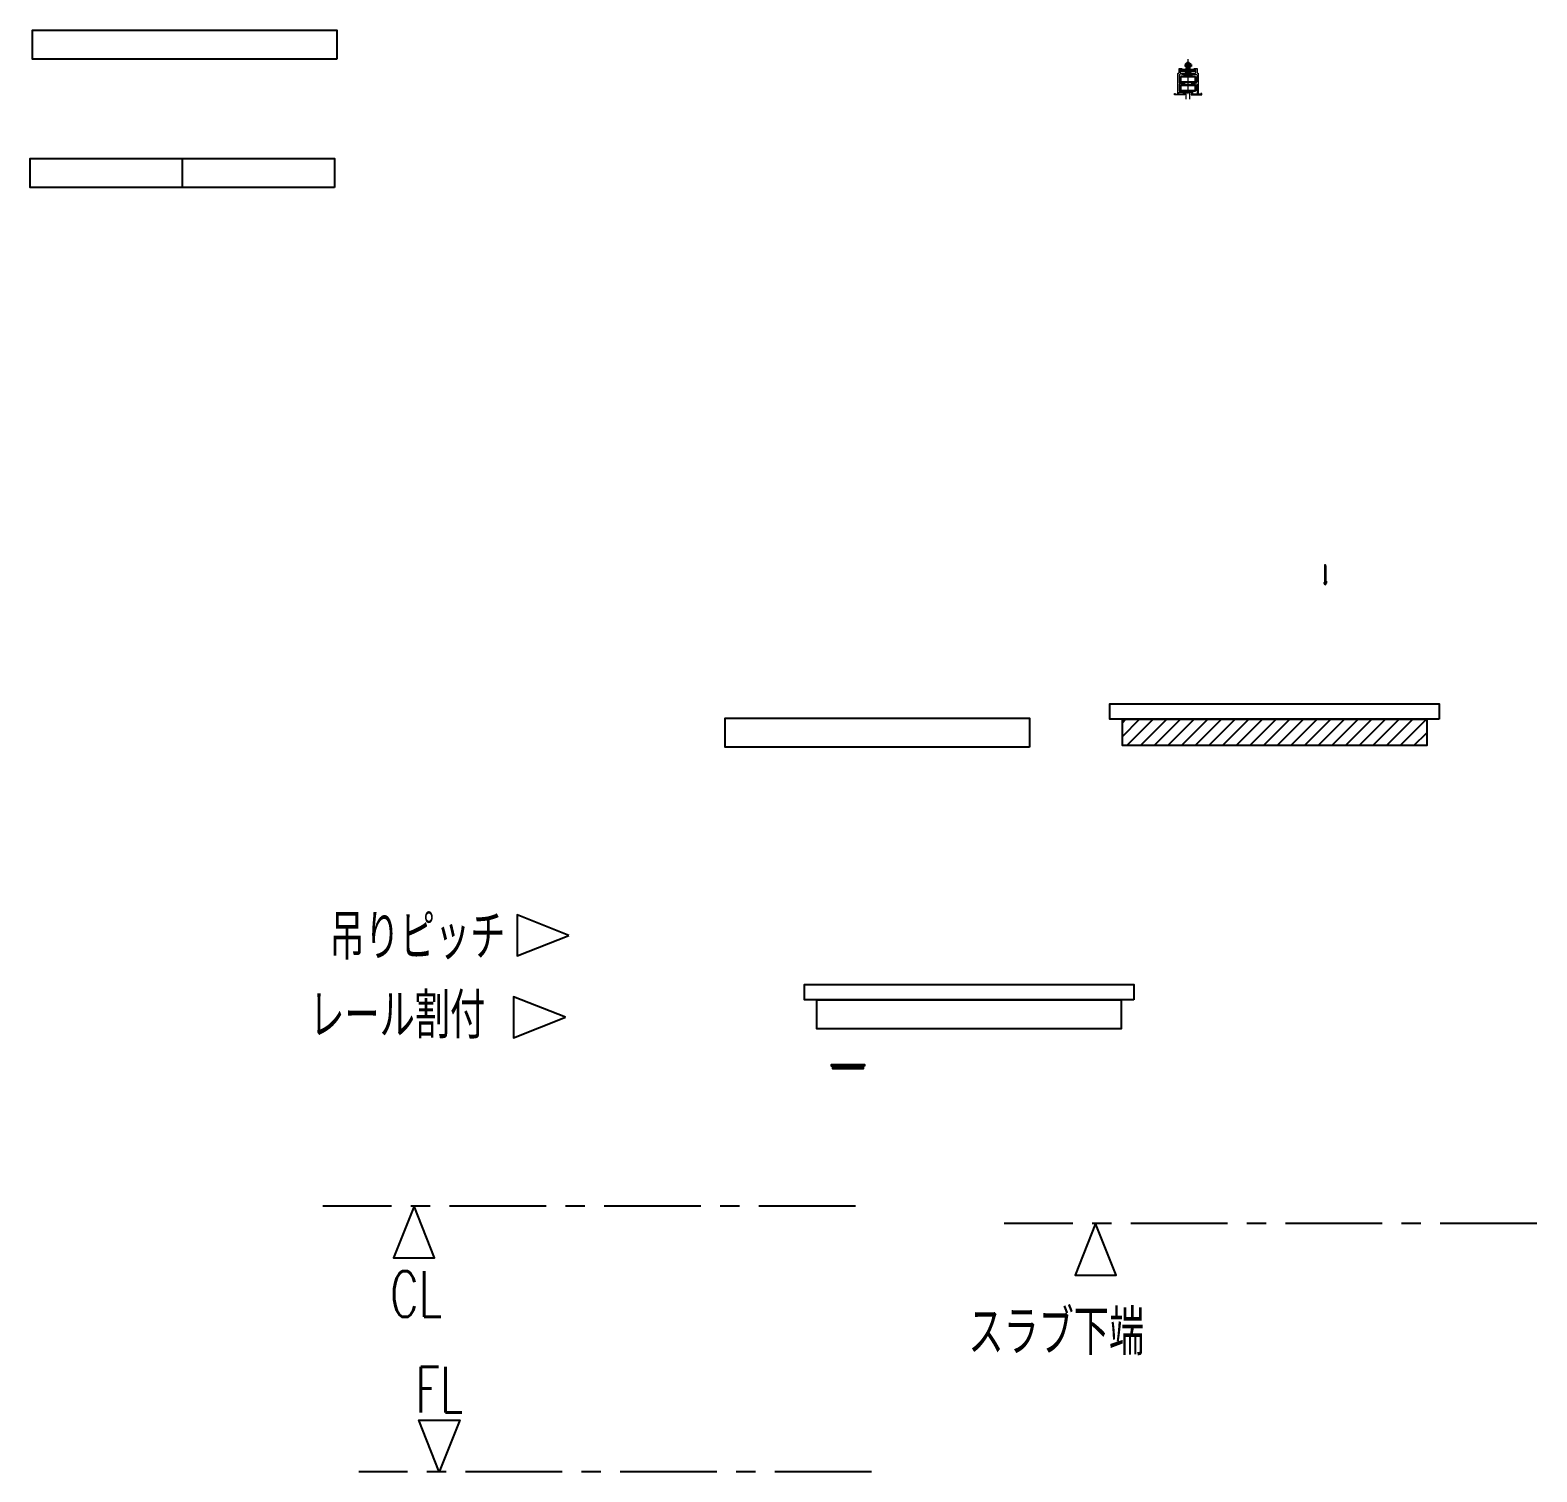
# Model space of a CAD drawing. Header units: millimetres. Extents: x -855187 to 47266, y -116283 to 213088.
# Drawn here: x -284095 to -234594, y -17439 to 29924 of the extents above; entities that cross this region are included whole.
import ezdxf
from ezdxf.enums import TextEntityAlignment as Align

# ---------------------------------------------------------------- set-up
doc = ezdxf.new("R2010")
doc.units = ezdxf.units.MM
doc.header["$LTSCALE"] = 10
doc.header["$PDMODE"] = 35
doc.header["$PDSIZE"] = 5
doc.linetypes.add('CENTER', pattern=[50.8, 31.75, -6.35, 6.35, -6.35])
doc.linetypes.add('HIDDEN', pattern=[9.525, 6.35, -3.175])
for name, color, linetype in [('_P16_文字', 3, 'Continuous'), ('_P16_製品', 4, 'Continuous'), ('_P16_製品寸法', 9, 'Continuous'), ('_ハッチング', 5, 'Continuous'), ('_吊下地', 40, 'Continuous'), ('_基準', 1, 'CENTER'), ('_製品', 4, 'Continuous'), ('POINT', 1, 'Continuous')]:
    doc.layers.add(name, color=color, linetype=linetype)
doc.styles.add('OKAMURA', font='simplex8.shx', dxfattribs={"width": 0.7, "bigfont": 'BIGFONT.shx'})

# ---------------------------------------------------------------- blocks, each defined once
blk = doc.blocks.new('*U17')
at = {"layer": '_製品'}
blk.add_lwpolyline([(1000, 0), (0, 0), (0, 95), (1000, 95)], close=True, dxfattribs=at)
blk = doc.blocks.new('RAIL_SUPPORT_FRONT_VIEW')
at = {"layer": '_P16_製品'}
h = blk.add_hatch(dxfattribs=at)
h.set_pattern_fill('ANSI31', color=256, scale=10, style=0)
h.set_pattern_definition([(45, (-61.893, -3395.21), (-22.45064, 22.45064), [])])
h.paths.add_polyline_path([(0, 0), (0, 87), (1000, 87), (1000, 0)])
for points in [[(1041, 87), (-41, 87), (-41, 137), (1041, 137)], [(1000, 87), (1000, 0), (0, 0), (0, 87)]]:
    blk.add_lwpolyline(points, close=True, dxfattribs=at)
blk = doc.blocks.new('LINE_FLOOR')
at = {"layer": '_P16_文字'}
blk.add_lwpolyline([(-1420, 0), (-1487.4, 170), (-1352.6, 170)], close=True, dxfattribs=at)
at = {"layer": '_P16_製品寸法', "color": 1, "linetype": 'CENTER'}
blk.add_line((0, 0), (-1683.7, 0), dxfattribs=at)
at = {"layer": '_P16_文字', "lineweight": 13, "style": 'OKAMURA', "width": 0.7}
blk.add_text('FL', height=150, dxfattribs=at).set_placement((-1420, 270), align=Align.MIDDLE)
blk = doc.blocks.new('LINE_CEILING')
at = {"layer": '_P16_文字'}
blk.add_lwpolyline([(-1449.6, 0), (-1517, -170), (-1382.2, -170)], close=True, dxfattribs=at)
at = {"layer": '_基準'}
blk.add_line((0, 0), (-1749.6, 0), dxfattribs=at)
at = {"layer": '_P16_文字', "lineweight": 13, "style": 'OKAMURA', "width": 0.7}
blk.add_text('CL', height=150, dxfattribs=at).set_placement((-1528.9, -363.8))
blk = doc.blocks.new('P_RAIL_LABEL')
at = {"layer": '_P16_文字'}
blk.add_lwpolyline([(0, 0), (-171.5, 67.4), (-171.5, -67.4)], close=True, dxfattribs=at)
at = {"layer": '_P16_文字', "lineweight": 13, "style": 'OKAMURA', "width": 0.7}
blk.add_text('レール割付', height=150, dxfattribs=at).set_placement((-841.7, -69.8))
blk = doc.blocks.new('P_ROD_LABEL')
at = {"layer": '_P16_文字'}
blk.add_lwpolyline([(0, 0), (-170, 67.4), (-170, -67.4)], close=True, dxfattribs=at)
at = {"layer": '_P16_文字', "lineweight": 13, "style": 'OKAMURA', "width": 0.7}
blk.add_text('吊りピッチ', height=150, dxfattribs=at).set_placement((-497.4, 0), align=Align.MIDDLE)
blk = doc.blocks.new('LINE_UP_FLOOR')
at = {"layer": '_P16_文字'}
blk.add_lwpolyline([(-1449.6, 0), (-1517, -170), (-1382.2, -170)], close=True, dxfattribs=at)
at = {"layer": '_基準'}
blk.add_line((0, 0), (-1749.6, 0), dxfattribs=at)
at = {"layer": '_P16_文字', "lineweight": 13, "style": 'OKAMURA', "width": 0.7}
blk.add_text('スラブ下端', height=150, dxfattribs=at).set_placement((-1867.6, -432.8))
blk = doc.blocks.new('*U57')
at = {"layer": '_P16_製品'}
for points in [[(1041, 95), (-41, 95), (-41, 145), (1041, 145)], [(1000, 95), (1000, 0), (0, 0), (0, 95)]]:
    blk.add_lwpolyline(points, close=True, dxfattribs=at)
blk = doc.blocks.new('*U41')
at = {"layer": '_吊下地'}
h = blk.add_hatch(dxfattribs=at)
h.set_pattern_fill('ANSI31', color=6, scale=2, angle=-90, style=0)
h.set_pattern_definition([(315, (-248.656, 779.9166), (4.49013, 4.49013), [])])
h.paths.add_polyline_path([(10, -18), (10, 0), (4, 0), (4, -18)])
h.paths.add_polyline_path([(10, 0), (10, 19), (4, 19), (4, 0)])
for p, q in [((-44, 5), (-45, 3)), ((-45, -3), (-45, 3)), ((-45, 3), (-35, 3)), ((-44, -5), (-44, 5)), ((-35, 5), (-44, 5)), ((-35, -9), (-35, 9)), ((-33, 12), (-25, 12)), ((-33, 6), (-25, 6)), ((-25, 12), (-25, -12)), ((-25, -9), (-25, 9)), ((-23, 12), (-15, 12)), ((-23, 6), (-15, 6)), ((0, 30), (-15, 30)), ((-15, 30), (-15, -30)), ((-12, 30), (-12, -30)), ((0, -30), (0, 30)), ((0, 30), (1, 30)), ((0, -30), (0, 30)), ((4, -19), (4, 27)), ((21, 12), (13, 12)), ((13, 12), (13, -12)), ((21, 6), (13, 6)), ((30, 12), (23, 12)), ((23, 12), (23, -12)), ((23, -9), (23, 9)), ((30, 6), (23, 6)), ((32, -9), (32, 9)), ((557, 5), (32, 5)), ((32, 3), (557, 3)), ((557, 7), (557, -7)), ((-45, -3), (-35, -3)), ((-45, -3), (-44, -5)), ((-35, -5), (-44, -5)), ((-33, -6), (-25, -6)), ((-33, -12), (-25, -12)), ((-23, -6), (-15, -6)), ((-23, -12), (-15, -12)), ((-15, -30), (0, -30)), ((60, -30), (0, -30)), ((11, -26), (57, -26)), ((21, -6), (13, -6)), ((21, -12), (13, -12)), ((30, -6), (23, -6)), ((30, -12), (23, -12)), ((32, -3), (557, -3)), ((557, -5), (32, -5)), ((60, -30), (60, -29))]:
    blk.add_line(p, q, dxfattribs=at)
at = {"layer": '_吊下地', "color": 6}
for p, q in [((-12, 30), (0, 18)), ((-12, 18), (0, 6)), ((-12, 5), (0, -8)), ((-3, 30), (0, 27)), ((0, 6), (0, -6)), ((4, -6), (4, 6)), ((-12, -9), (0, -21)), ((-12, -22), (-5, -30))]:
    blk.add_line(p, q, dxfattribs=at)
at = {"layer": '_吊下地', "linetype": 'HIDDEN'}
for p, q in [((557, 7), (558, 7)), ((558, 7), (558, -7)), ((561, 6), (561, -6)), ((561, 6), (583, 6)), ((583, 6), (595, 8)), ((583, 0), (597, 3)), ((583, 0), (583, 0)), ((595, 8), (596, 3)), ((595, 8), (596, 7)), ((596, 7), (597, 3)), ((557, -7), (558, -7)), ((561, -6), (583, -6)), ((583, 0), (597, -3)), ((583, -6), (595, -8)), ((596, -3), (595, -8)), ((596, -7), (595, -8)), ((597, -3), (596, -7))]:
    blk.add_line(p, q, dxfattribs=at)
at = {"layer": '_吊下地', "color": 6}
for points in [[(4, 6), (4, 7), (0, 7), (0, 6)], [(4, -7), (4, -6), (0, -6), (0, -7)]]:
    blk.add_lwpolyline(points, close=True, dxfattribs=at)
at = {"layer": '_吊下地'}
for points in [[(4, 19), (4, -18), (10, -18), (10, 19)], [(10, 19), (10, -18), (13, -18), (13, 19)]]:
    blk.add_lwpolyline(points, close=True, dxfattribs=at)
for centre, radius, start, end in [((-31, 9), 3.4, 120.1731, 240.1828), ((-24, 0), 11, 147.7935, 212.2065), ((-22, 9), 3.4, 120.1731, 240.1828), ((-14, 0), 11, 147.7935, 212.2065), ((1, 27), 3.5, 0, 90), ((19, 9), 3.4, 299.8172, 59.8269), ((12, 0), 11, 327.7935, 32.2065), ((29, 9), 3.4, 299.8172, 59.8269), ((21, 0), 11, 327.7935, 32.2065), ((-31, -9), 3.4, 119.9952, 240.0049), ((-22, -9), 3.4, 119.9952, 240.0049), ((11, -19), 6.5, 180, 270), ((19, -9), 3.4, 299.9951, 60.0048), ((29, -9), 3.4, 299.9951, 60.0048), ((57, -29), 3.5, 0, 90)]:
    blk.add_arc(centre, radius, start, end, dxfattribs=at)
at = {"layer": '_吊下地', "linetype": 'HIDDEN'}
for centre, start, end in [((561, 12), 235.2699, 267.8602), ((561, -12), 92.1398, 124.7301)]:
    blk.add_arc(centre, 5.64, start, end, dxfattribs=at)
at = {"layer": '_基準'}
blk.add_line((-59, 0), (607, 0), dxfattribs=at)
at = {"layer": 'POINT', "color": 1}
blk.add_point((0, -30), dxfattribs=at)
blk = doc.blocks.new('RAIL_T_FRONT_VIEW')
at = {"layer": '_製品'}
blk.add_line((0, 95), (0, 0), dxfattribs=at)
blk.add_lwpolyline([(500, 0), (-500, 0), (-500, 95), (500, 95)], close=True, dxfattribs=at)
blk = doc.blocks.new('PARTITION_RAIL_FRONT_VIEW')
at = {"layer": '_製品'}
blk.add_lwpolyline([(1000, 0), (0, 0), (0, 95), (1000, 95)], close=True, dxfattribs=at)
blk = doc.blocks.new('PARTION_RAIL_TYPE_SIDE_VIEW')
at = {"color": 0, "linetype": 'ByBlock'}
for p, q in [((-9.8, 12.6), (-9.8, 6)), ((9.8, 6), (-9.8, 6)), ((7.4, 14), (-7.4, 14)), ((-5, 17.5), (-3.5, 19)), ((-5, 17.5), (-5, 16)), ((-5, 17.5), (-5, -1)), ((-5, 17.5), (5, 17.5)), ((-4.9, 12.6), (-4.9, 6)), ((3.5, 19), (-3.5, 19)), ((-3.5, -1), (-3.5, 17.5)), ((-3.5, 16), (-3.5, 17.5)), ((3.5, 19), (5, 17.5)), ((3.5, 17.5), (3.5, 16)), ((3.5, 17.5), (3.5, -1)), ((4.9, 12.6), (4.9, 6)), ((5, 17.5), (5, 16)), ((5, 17.5), (5, -1)), ((9.8, 12.6), (9.8, 6)), ((-13, -45.4), (-13, -54.4)), ((-12, -25.9), (-12, -22.4)), ((-5, -1), (-7, -2.2)), ((-7, -3), (-7, -2.2)), ((-5, -1), (5, -1)), ((-2, -1), (0, -2.2)), ((2, -1), (0, -2.2)), ((0, -3), (0, -2.2)), ((5, -1), (7, -2.2)), ((7, -3), (7, -2.2)), ((12, -25.9), (12, -22.4)), ((13, -45.4), (13, -54.4))]:
    blk.add_line(p, q, dxfattribs=at)
at = {"color": 1, "linetype": 'ByBlock', "lineweight": 15}
blk.add_line((0, -82), (0, 30), dxfattribs=at)
at = {"color": 0, "linetype": 'ByBlock', "lineweight": 15}
for p, q in [((-29.5, -21.8), (-29.5, -47)), ((-15, -47.5), (-29, -47.5)), ((-19, -18.5), (-27.8, -19.9)), ((-19, -18.5), (19, -18.5)), ((-14.5, -48), (-14.5, -50)), ((-10.5, -20.9), (-12, -22.4)), ((0, -22.4), (-12, -22.4)), ((0, -20.9), (-10.5, -20.9)), ((10.5, -20.9), (0, -20.9)), ((12, -22.4), (0, -22.4)), ((10.5, -20.9), (12, -22.4)), ((14.5, -48.7), (14.5, -50)), ((17.3, -45.7), (27.6, -45.2)), ((19, -18.5), (27.8, -19.9)), ((29.5, -21.8), (29.5, -43.2)), ((-43.3, -86.9), (-43.2, -86.7)), ((-30, -77.5), (-16, -77.5)), ((-30, -84), (-30, -77.5)), ((-16, -84), (-30, -84)), ((-29.5, -51), (-29.5, -73.1)), ((-15, -50.5), (-29, -50.5)), ((-29, -73.6), (-13.9, -74.4)), ((-16, -77.5), (-16, -84)), ((-11.6, -80.7), (-13.2, -81.6)), ((-13.2, -81.6), (-13.2, -83.4)), ((-13.2, -83.4), (-11.6, -84.3)), ((-13, -76.5), (-13, -75.4)), ((-10.5, -77), (-12.5, -77)), ((-10.3, -81.4), (-11.6, -80.7)), ((-11.6, -84.3), (-10.3, -83.6)), ((-10, -77.5), (-10, -81.2)), ((-10, -86.5), (-10, -83.8)), ((-8.3, -73.9), (-8.3, -78.5)), ((-7.8, -79), (-8.3, -78.5)), ((8.2, -78.5), (-8.3, -78.5)), ((-7.8, -79), (0, -79)), ((-6.3, -100.8), (-6.3, -79)), ((7.7, -79), (0, -79)), ((6.2, -100.8), (6.2, -79)), ((7.7, -79), (8.2, -78.5)), ((8.2, -73.9), (8.2, -78.5)), ((10, -77.5), (10, -81.2)), ((10, -83.8), (10, -86.5)), ((10.3, -81.4), (11.6, -80.7)), ((11.6, -84.3), (10.3, -83.6)), ((10.5, -77), (15.5, -77)), ((11.6, -80.7), (13.2, -81.6)), ((13.2, -83.4), (11.6, -84.3)), ((13.2, -81.6), (13.2, -83.4)), ((15, -50.5), (27.5, -50.5)), ((16, -84), (16, -77.5)), ((27.5, -84), (16, -84)), ((29.5, -52.5), (29.5, -82))]:
    blk.add_line(p, q, dxfattribs=at)
at = {"color": 0, "linetype": 'ByBlock', "lineweight": 30}
for p, q in [((-25, -25.9), (-25, -43.4)), ((-25, -25.9), (25, -25.9)), ((-23, -45.4), (23, -45.4)), ((25, -43.4), (25, -25.9)), ((-25, -54.4), (-25, -71.9)), ((-25, -54.4), (25, -54.4)), ((-23, -73.9), (23, -73.9)), ((25, -71.9), (25, -54.4))]:
    blk.add_line(p, q, dxfattribs=at)
at = {"color": 0, "linetype": 'ByBlock', "lineweight": 15}
for points in [[(-33, -83.5), (-33, -16.2, -0.414214), (-31.8, -15), (-30.7, -15, 0.414999), (-29.5, -13.8), (-29.5, -0.2, -0.414214), (-29.3, 0), (-20, 0), (-20, -3), (-25.5, -3, 0.414214), (-26, -3.5), (-26, -13.8, 0.414214), (-24.8, -15), (-0.3, -15), (0, -15.3), (0.3, -15), (24.8, -15, 0.414214), (26, -13.8), (26, -3.5, 0.414214), (25.5, -3), (20, -3), (20, 0), (29.3, 0, -0.414214), (29.5, -0.2), (29.5, -13.8, 0.414999), (30.7, -15), (31.8, -15, -0.414214), (33, -16.2), (33, -83.5)], [(-10.5, -87), (-11.5, -87, -0.226384), (-11.7, -86.9), (-11.8, -86.7, 0.477226), (-12.2, -86.7), (-12.3, -86.9, -0.477226), (-12.7, -86.9), (-12.8, -86.7, 0.477226), (-13.2, -86.7), (-13.3, -86.9, -0.477226), (-13.7, -86.9), (-13.8, -86.7, 0.477226), (-14.2, -86.7), (-14.3, -86.9, -0.477226), (-14.7, -86.9), (-14.8, -86.7, 0.477226), (-15.2, -86.7), (-15.3, -86.9, -0.477226), (-15.7, -86.9), (-15.8, -86.7, 0.477226), (-16.2, -86.7), (-16.3, -86.9, -0.477226), (-16.7, -86.9), (-16.8, -86.7, 0.477226), (-17.2, -86.7), (-17.3, -86.9, -0.477226), (-17.7, -86.9), (-17.8, -86.7, 0.477226), (-18.2, -86.7), (-18.3, -86.9, -0.477226), (-18.7, -86.9), (-18.8, -86.7, 0.477226), (-19.2, -86.7), (-19.3, -86.9, -0.477226), (-19.7, -86.9), (-19.8, -86.7, 0.477226), (-20.2, -86.7), (-20.3, -86.9, -0.477226), (-20.7, -86.9), (-20.8, -86.7, 0.477226), (-21.2, -86.7), (-21.3, -86.9, -0.477226), (-21.7, -86.9), (-21.8, -86.7, 0.477226), (-22.2, -86.7), (-22.3, -86.9, -0.477226), (-22.7, -86.9), (-22.8, -86.7, 0.477226), (-23.2, -86.7), (-23.3, -86.9, -0.477226), (-23.7, -86.9), (-23.8, -86.7, 0.477226), (-24.2, -86.7), (-24.3, -86.9, -0.477226), (-24.7, -86.9), (-24.8, -86.7, 0.477226), (-25.2, -86.7), (-25.3, -86.9, -0.477226), (-25.7, -86.9), (-25.8, -86.7, 0.477226), (-26.2, -86.7), (-26.3, -86.9, -0.477226), (-26.7, -86.9), (-26.8, -86.7, 0.477226), (-27.2, -86.7), (-27.3, -86.9, -0.477226), (-27.7, -86.9), (-27.8, -86.7, 0.477226), (-28.2, -86.7), (-28.3, -86.9, -0.477226), (-28.7, -86.9), (-28.8, -86.7, 0.477226), (-29.2, -86.7), (-29.3, -86.9, -0.477226), (-29.7, -86.9), (-29.8, -86.7, 0.477226), (-30.2, -86.7), (-30.3, -86.9, -0.477226), (-30.7, -86.9), (-30.8, -86.7, 0.477226), (-31.2, -86.7), (-31.3, -86.9, -0.477226), (-31.7, -86.9), (-31.8, -86.7, 0.477226), (-32.2, -86.7), (-32.3, -86.9, -0.477226), (-32.7, -86.9), (-32.8, -86.7, 0.477226), (-33.2, -86.7), (-33.3, -86.9, -0.477226), (-33.7, -86.9), (-33.8, -86.7, 0.477226), (-34.2, -86.7), (-34.3, -86.9, -0.477226), (-34.7, -86.9), (-34.8, -86.7, 0.477226), (-35.2, -86.7), (-35.3, -86.9, -0.477226), (-35.7, -86.9), (-35.8, -86.7, 0.477226), (-36.2, -86.7), (-36.3, -86.9, -0.477226), (-36.7, -86.9), (-36.8, -86.7, 0.477226), (-37.2, -86.7), (-37.3, -86.9, -0.477226), (-37.7, -86.9), (-37.8, -86.7, 0.477226), (-38.2, -86.7), (-38.3, -86.9, -0.477226), (-38.7, -86.9), (-38.8, -86.7, 0.477226), (-39.2, -86.7), (-39.3, -86.9, -0.477226), (-39.7, -86.9), (-39.8, -86.7, 0.477226), (-40.2, -86.7), (-40.3, -86.9, -0.477226), (-40.7, -86.9), (-40.8, -86.7, 0.477226), (-41.2, -86.7), (-41.3, -86.9, -0.477226), (-41.7, -86.9), (-41.8, -86.7, 0.477226), (-42.2, -86.7), (-42.3, -86.9, -0.477226), (-42.7, -86.9), (-42.8, -86.7, 0.477226), (-43.2, -86.7), (-43.3, -86.9, -0.226384), (-43.5, -87), (-44.8, -87, -0.414214), (-45, -86.8), (-45, -82.2, -0.414214), (-44.8, -82), (-42.7, -82, -0.414214), (-42.5, -82.2), (-42.5, -84.5), (-34, -84.5, 0.414214), (-33, -83.5)], [(10.5, -87), (11.5, -87, 0.226384), (11.7, -86.9), (11.8, -86.7, -0.477226), (12.2, -86.7), (12.3, -86.9, 0.477226), (12.7, -86.9), (12.8, -86.7, -0.477226), (13.2, -86.7), (13.3, -86.9, 0.477226), (13.7, -86.9), (13.8, -86.7, -0.477226), (14.2, -86.7), (14.3, -86.9, 0.477226), (14.7, -86.9), (14.8, -86.7, -0.477226), (15.2, -86.7), (15.3, -86.9, 0.477226), (15.7, -86.9), (15.8, -86.7, -0.477226), (16.2, -86.7), (16.3, -86.9, 0.477226), (16.7, -86.9), (16.8, -86.7, -0.477226), (17.2, -86.7), (17.3, -86.9, 0.477226), (17.7, -86.9), (17.8, -86.7, -0.477226), (18.2, -86.7), (18.3, -86.9, 0.477226), (18.7, -86.9), (18.8, -86.7, -0.477226), (19.2, -86.7), (19.3, -86.9, 0.477226), (19.7, -86.9), (19.8, -86.7, -0.477226), (20.2, -86.7), (20.3, -86.9, 0.477226), (20.7, -86.9), (20.8, -86.7, -0.477226), (21.2, -86.7), (21.3, -86.9, 0.477226), (21.7, -86.9), (21.8, -86.7, -0.477226), (22.2, -86.7), (22.3, -86.9, 0.477226), (22.7, -86.9), (22.8, -86.7, -0.477226), (23.2, -86.7), (23.3, -86.9, 0.477226), (23.7, -86.9), (23.8, -86.7, -0.477226), (24.2, -86.7), (24.3, -86.9, 0.477226), (24.7, -86.9), (24.8, -86.7, -0.477226), (25.2, -86.7), (25.3, -86.9, 0.477226), (25.7, -86.9), (25.8, -86.7, -0.477226), (26.2, -86.7), (26.3, -86.9, 0.477226), (26.7, -86.9), (26.8, -86.7, -0.477226), (27.2, -86.7), (27.3, -86.9, 0.477226), (27.7, -86.9), (27.8, -86.7, -0.477226), (28.2, -86.7), (28.3, -86.9, 0.477226), (28.7, -86.9), (28.8, -86.7, -0.477226), (29.2, -86.7), (29.3, -86.9, 0.477226), (29.7, -86.9), (29.8, -86.7, -0.477226), (30.2, -86.7), (30.3, -86.9, 0.477226), (30.7, -86.9), (30.8, -86.7, -0.477226), (31.2, -86.7), (31.3, -86.9, 0.477226), (31.7, -86.9), (31.8, -86.7, -0.477226), (32.2, -86.7), (32.3, -86.9, 0.477226), (32.7, -86.9), (32.8, -86.7, -0.477226), (33.2, -86.7), (33.3, -86.9, 0.477226), (33.7, -86.9), (33.8, -86.7, -0.477226), (34.2, -86.7), (34.3, -86.9, 0.477226), (34.7, -86.9), (34.8, -86.7, -0.477226), (35.2, -86.7), (35.3, -86.9, 0.477226), (35.7, -86.9), (35.8, -86.7, -0.477226), (36.2, -86.7), (36.3, -86.9, 0.477226), (36.7, -86.9), (36.8, -86.7, -0.477226), (37.2, -86.7), (37.3, -86.9, 0.477226), (37.7, -86.9), (37.8, -86.7, -0.477226), (38.2, -86.7), (38.3, -86.9, 0.477226), (38.7, -86.9), (38.8, -86.7, -0.477226), (39.2, -86.7), (39.3, -86.9, 0.477226), (39.7, -86.9), (39.8, -86.7, -0.477226), (40.2, -86.7), (40.3, -86.9, 0.477226), (40.7, -86.9), (40.8, -86.7, -0.477226), (41.2, -86.7), (41.3, -86.9, 0.477226), (41.7, -86.9), (41.8, -86.7, -0.477226), (42.2, -86.7), (42.3, -86.9, 0.477226), (42.7, -86.9), (42.8, -86.7, -0.477226), (43.2, -86.7), (43.3, -86.9, 0.226384), (43.5, -87), (44.8, -87, 0.414214), (45, -86.8), (45, -82.2, 0.414214), (44.8, -82), (42.7, -82, 0.414214), (42.5, -82.2), (42.5, -84.5), (34, -84.5, -0.414214), (33, -83.5)]]:
    blk.add_lwpolyline(points, format="xyb", dxfattribs=at)
at = {"color": 0, "linetype": 'ByBlock'}
blk.add_lwpolyline([(-23.5, -9), (-23.5, -3), (23.5, -3), (23.5, -9)], close=True, dxfattribs=at)
for centre, radius, start, end in [((-7.4, 11.2), 2.83, 29.8172, 149.8269), ((0, 4.8), 9.21, 57.7935, 122.2065), ((7.4, 11.2), 2.83, 29.9951, 150.0048), ((0, 0.6), 14.6, 221.1121, 318.8879)]:
    blk.add_arc(centre, radius, start, end, dxfattribs=at)
at = {"color": 0, "linetype": 'ByBlock', "lineweight": 15}
for centre, radius, start, end in [((-27.5, -21.8), 2, 98.8, 180), ((-29, -47), 0.5, 180, 270), ((-15, -48), 0.5, 0, 90), ((17.5, -48.7), 3, 93, 180), ((27.5, -43.2), 2, 273, 0), ((27.5, -21.8), 2, 0, 81.2), ((-43, -86.8), 0.2, 38.9767, 141.0233), ((-29, -51), 0.5, 90, 180), ((-29, -73.1), 0.5, 180, 267), ((-15, -50), 0.5, 270, 0), ((-14, -75.4), 1, 0, 87), ((-12.5, -76.5), 0.5, 180, 270), ((-10.5, -77.5), 0.5, 360, 90), ((-10.5, -86.5), 0.5, 270, 0), ((-10.2, -81.2), 0.229, 240, 360), ((-10.2, -83.8), 0.229, 0, 120), ((10.5, -77.5), 0.5, 90, 180), ((10.2, -81.2), 0.229, 180, 300), ((10.2, -83.8), 0.229, 60, 180), ((10.5, -86.5), 0.5, 180, 270), ((15, -50), 0.5, 180, 270), ((15.5, -77.5), 0.5, 0, 90), ((27.5, -52.5), 2, 360, 90), ((27.5, -82), 2, 270, 360)]:
    blk.add_arc(centre, radius, start, end, dxfattribs=at)
at = {"color": 0, "linetype": 'ByBlock', "lineweight": 30}
for centre, start, end in [((-23, -43.4), 180, 270), ((23, -43.4), 270, 0), ((-23, -71.9), 180, 270), ((23, -71.9), 270, 0)]:
    blk.add_arc(centre, 2, start, end, dxfattribs=at)
at = {"color": 1, "linetype": 'ByBlock', "lineweight": 15}
for p in [(0, 0), (0, -82)]:
    blk.add_point(p, dxfattribs=at)
blk = doc.blocks.new('*U217')
at = {"layer": '_ハッチング'}
h = blk.add_hatch(dxfattribs=at)
h.set_pattern_fill('ANSI31', color=4, scale=10)
h.paths.add_polyline_path([(1000, 95), (1000, 0), (0, 0), (0, 95)])
at = {"layer": '_P16_製品'}
for points in [[(1041, 95), (-41, 95), (-41, 145), (1041, 145)], [(1000, 95), (1000, 0), (0, 0), (0, 95)]]:
    blk.add_lwpolyline(points, close=True, dxfattribs=at)

msp = doc.modelspace()

# ---------------------------------------------------------------- block references
at = {"xscale": 10, "yscale": 10}
for name, p, zscale in [('PARTITION_RAIL_FRONT_VIEW', (-284020, 28974), 10), ('PARTION_RAIL_TYPE_SIDE_VIEW', (-246054, 28665), 0.3937007874015748), ('RAIL_T_FRONT_VIEW', (-279095, 24759), 10), ('*U57', (-258248, -2881), 10)]:
    msp.add_blockref(name, p, dxfattribs=dict(at, zscale=zscale))
for name, p in [('RAIL_SUPPORT_FRONT_VIEW', (-248211, 6419)), ('*U17', (-261259, 6371)), ('P_ROD_LABEL', (-266397, 186)), ('P_RAIL_LABEL', (-266504, -2504)), ('LINE_CEILING', (-256983, -8713)), ('LINE_UP_FLOOR', (-234594, -9277)), ('LINE_FLOOR', (-256456, -17439))]:
    msp.add_blockref(name, p, dxfattribs=at)
msp.add_blockref('*U217', (-257728, -4201))
at = {"layer": '_吊下地', "rotation": 90}
msp.add_blockref('*U41', (-241548, 11760), dxfattribs=at)

doc.saveas('drawing.dxf')
